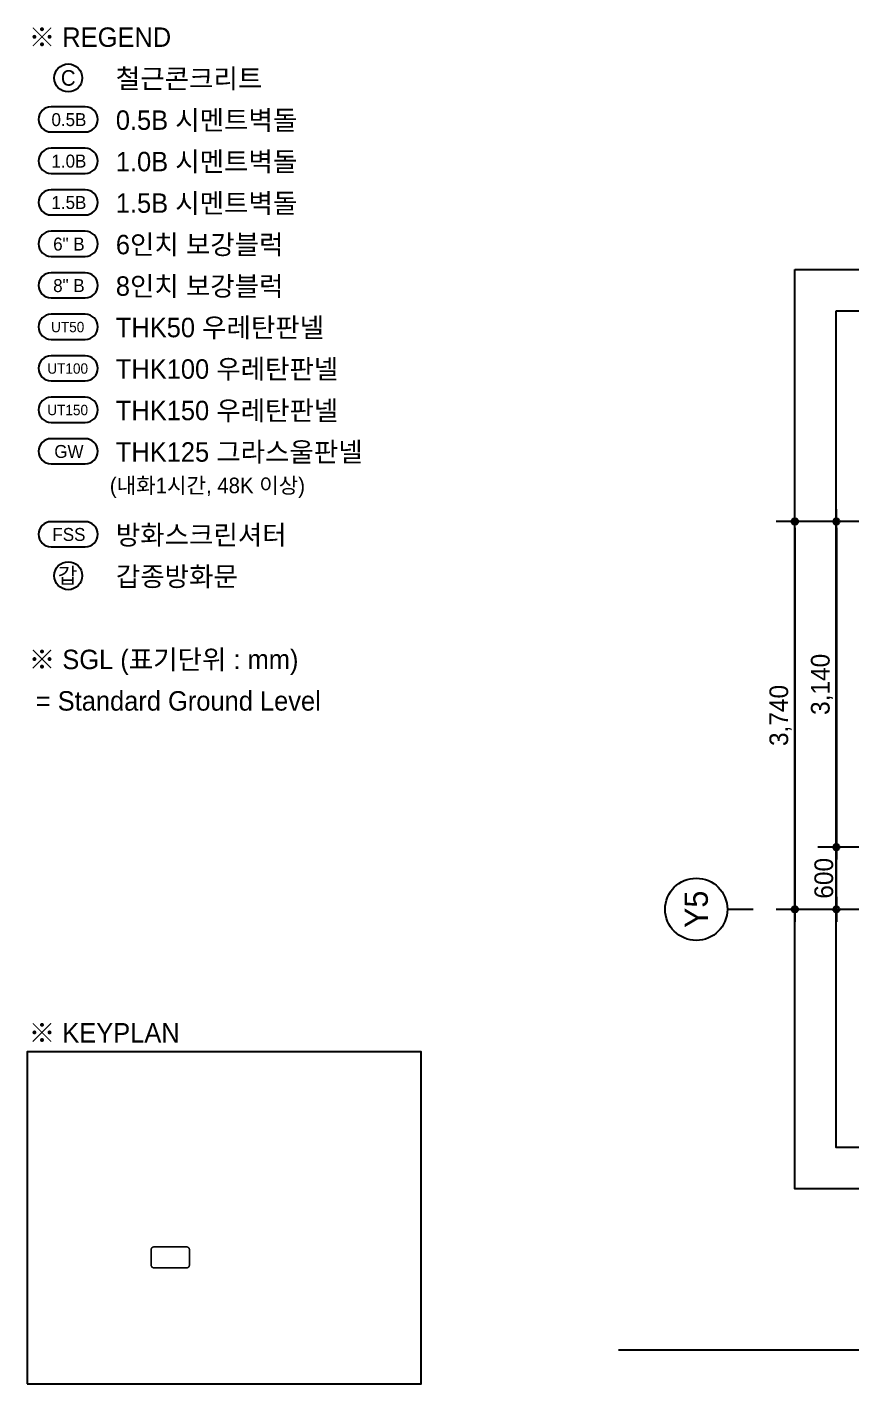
# Model space of a CAD drawing. Header units: millimetres. Extents: x 252711992 to 505989238, y 504776675 to 1009617600.
# Drawn here: x 253378292 to 253386243, y 504818012 to 504831094 of the extents above; entities that cross this region are included whole.
import ezdxf
from ezdxf.enums import TextEntityAlignment as Align

# ---------------------------------------------------------------- set-up
doc = ezdxf.new("R2010")
doc.units = ezdxf.units.MM
doc.linetypes.add('사무실2종$0$ACAD_ISO04W100', pattern=[30, 24, -3, 0, -3])
for name, color, linetype in [('$ZCDB_AUDIT_GENERATED_600D18', 7, 'Continuous'), ('4A.TEC TEXT', 7, 'Continuous'), ('4A.TEC TEXT 2', 3, 'Continuous'), ('4A.TEC 심볼', 7, 'Continuous')]:
    doc.layers.add(name, color=color, linetype=linetype)
doc.layers.add('DEFPOINT', color=135, linetype='Continuous', plot=False)
doc.styles.add('GHS', font='malgun.ttf')
doc.styles.add('나눔고딕', font='')
doc.styles.add('돋움', font='')
doc.styles.add('울릉도L', font='')
doc.styles.get('나눔고딕').set_extended_font_data('Dotum')
doc.styles.get('돋움').set_extended_font_data('Dotum')
doc.styles.get('울릉도L').set_extended_font_data('Dotum')
doc.dimstyles.new('DIM_600(외부치수)', dxfattribs={"dimscale": 400, "dimtxt": 3.3, "dimasz": 1, "dimexe": 2, "dimexo": 2, "dimgap": 1, "dimtad": 1, "dimdec": 0, "dimdsep": 46, "dimlunit": 6, "dimtxsty": '나눔고딕', "dimblk1": 'DIMDOT', "dimblk2": 'DIMDOT', "dimsah": 1, "dimcen": 2.5, "dimdle": 1.5, "dimclrd": 8, "dimclre": 8, "dimclrt": 3, "dimadec": 0, "dimazin": 0, "dimtfac": 1, "dimtdec": 0, "dimtix": 1, "dimtmove": 2, "dimatfit": 3, "dimldrblk": 'DIMDOT', "dimfxl": 1, "dimtvp": 1, "dimtolj": 1, "dimtzin": 0, "dimarcsym": 0})

# ---------------------------------------------------------------- blocks, each defined once
blk = doc.blocks.new('ccs122')
at = {"layer": '4A.TEC 심볼'}
blk.add_line((0, 8), (0, 3), dxfattribs=at)
blk.add_circle((0, 14), 6, dxfattribs=at)
at = {"layer": '4A.TEC TEXT 2', "color": 3, "style": 'GHS'}
blk.add_attdef('NO', text='', height=4.5, dxfattribs=at).set_placement((-0.01, 14.02), align=Align.MIDDLE_CENTER)
blk = doc.blocks.new('DIMDOT')
at = {"color": 0}
blk.add_line((-2, 0), (2, 0), dxfattribs=at)
for radius in [0.5, 0.25]:
    blk.add_circle((0, 0), radius, dxfattribs=at)
blk = doc.blocks.new('*D499')
at = {"layer": '$ZCDB_AUDIT_GENERATED_600D18', "color": 8, "lineweight": -2, "transparency": 16777216}
for p, q in [((253386713, 504826327), (253385513, 504826327)), ((253385693, 504826267), (253385693, 504822647)), ((253386713, 504822587), (253385513, 504822587))]:
    blk.add_line(p, q, dxfattribs=at)
at = {"layer": 'Defpoints', "color": 0, "transparency": 16777216}
for p in [(253386893, 504826327, 0), (253385693, 504822587), (253386893, 504822587, 0)]:
    blk.add_point(p, dxfattribs=at)
at = {"layer": '$ZCDB_AUDIT_GENERATED_600D18', "color": 8, "lineweight": -2, "transparency": 16777216, "xscale": 60, "yscale": 60, "zscale": 60}
for p, rotation in [((253385693, 504826327), 90), ((253385693, 504822587), 270)]:
    blk.add_blockref('DIMDOT', p, dxfattribs=dict(at, rotation=rotation))
at = {"layer": '$ZCDB_AUDIT_GENERATED_600D18', "color": 3, "transparency": 16777216, "insert": (253385555, 504824457), "char_height": 180, "attachment_point": 5, "rotation": 90, "style": '나눔고딕'}
blk.add_mtext('\\A1;3,740', dxfattribs=at)
blk = doc.blocks.new('*D500')
at = {"layer": '$ZCDB_AUDIT_GENERATED_600D18', "color": 8, "lineweight": -2, "transparency": 16777216}
for p, q in [((253386713, 504823187), (253385913, 504823187)), ((253386093, 504822647), (253386093, 504823127)), ((253386713, 504822587), (253385913, 504822587))]:
    blk.add_line(p, q, dxfattribs=at)
at = {"layer": 'Defpoints', "color": 0, "transparency": 16777216}
for p in [(253386093, 504823187), (253386893, 504823187, 0), (253386893, 504822587, 0)]:
    blk.add_point(p, dxfattribs=at)
at = {"layer": '$ZCDB_AUDIT_GENERATED_600D18', "color": 8, "lineweight": -2, "transparency": 16777216, "xscale": 60, "yscale": 60, "zscale": 60}
for p, rotation in [((253386093, 504823187), 90), ((253386093, 504822587), 270)]:
    blk.add_blockref('DIMDOT', p, dxfattribs=dict(at, rotation=rotation))
at = {"layer": '$ZCDB_AUDIT_GENERATED_600D18', "color": 3, "transparency": 16777216, "insert": (253385973, 504822887), "char_height": 180, "attachment_point": 5, "rotation": 90, "style": '나눔고딕'}
blk.add_mtext('\\A1;600', dxfattribs=at)
blk = doc.blocks.new('*D504')
at = {"layer": '$ZCDB_AUDIT_GENERATED_600D18', "color": 8, "lineweight": -2, "transparency": 16777216}
for p, q in [((253386713, 504826327), (253385913, 504826327)), ((253386093, 504826267), (253386093, 504823247)), ((253386713, 504823187), (253385913, 504823187))]:
    blk.add_line(p, q, dxfattribs=at)
at = {"layer": 'Defpoints', "color": 0, "transparency": 16777216}
for p in [(253386893, 504826327, 0), (253386093, 504823187), (253386893, 504823187, 0)]:
    blk.add_point(p, dxfattribs=at)
at = {"layer": '$ZCDB_AUDIT_GENERATED_600D18', "color": 8, "lineweight": -2, "transparency": 16777216, "xscale": 60, "yscale": 60, "zscale": 60}
for p, rotation in [((253386093, 504826327), 90), ((253386093, 504823187), 270)]:
    blk.add_blockref('DIMDOT', p, dxfattribs=dict(at, rotation=rotation))
at = {"layer": '$ZCDB_AUDIT_GENERATED_600D18', "color": 3, "transparency": 16777216, "insert": (253385955, 504824757), "char_height": 180, "attachment_point": 5, "rotation": 90, "style": '나눔고딕'}
blk.add_mtext('\\A1;3,140', dxfattribs=at)

msp = doc.modelspace()

# ---------------------------------------------------------------- linework, layer by layer
at = {"layer": '4A.TEC 심볼'}
for points in [[(253378852.08, 504830325.48), (253378522.86, 504830325.48, 1), (253378522.86, 504830083.07), (253378852.08, 504830083.07, 1)], [(253378852.08, 504829925.48), (253378522.86, 504829925.48, 1), (253378522.86, 504829683.07), (253378852.08, 504829683.07, 1)], [(253378852.08, 504829525.48), (253378522.86, 504829525.48, 1), (253378522.86, 504829283.07), (253378852.08, 504829283.07, 1)], [(253378852.08, 504829125.48), (253378522.86, 504829125.48, 1), (253378522.86, 504828883.07), (253378852.08, 504828883.07, 1)], [(253378852.08, 504828725.48), (253378522.86, 504828725.48, 1), (253378522.86, 504828483.07), (253378852.08, 504828483.07, 1)], [(253378852.08, 504828325.48), (253378522.86, 504828325.48, 1), (253378522.86, 504828083.07), (253378852.08, 504828083.07, 1)], [(253378852.08, 504827925.48), (253378522.86, 504827925.48, 1), (253378522.86, 504827683.07), (253378852.08, 504827683.07, 1)], [(253378852.08, 504827525.48), (253378522.86, 504827525.48, 1), (253378522.86, 504827283.07), (253378852.08, 504827283.07, 1)], [(253378852.08, 504827125.48), (253378522.86, 504827125.48, 1), (253378522.86, 504826883.07), (253378852.08, 504826883.07, 1)], [(253378852.08, 504826325.48), (253378522.86, 504826325.48, 1), (253378522.86, 504826083.07), (253378852.08, 504826083.07, 1)]]:
    msp.add_lwpolyline(points, format="xyb", close=True, dxfattribs=at)
for centre in [(253378687.47, 504830604.27), (253378687.47, 504825804.27)]:
    msp.add_circle(centre, 134.66, dxfattribs=at)
at = {"layer": 'DEFPOINT'}
msp.add_line((253420191.54, 504818337.29, 3333.33), (253383991.54, 504818337.29, 3333.33), dxfattribs=at)
at = {"layer": 'DEFPOINT', "elevation": 3333.33}
for points in [[(253385692.67, 504828757.16), (253401403.05, 504828757.16), (253401403.05, 504819892.16), (253385692.67, 504819892.16)], [(253386092.67, 504828357.16), (253401003.05, 504828357.16), (253401003.05, 504820292.16), (253386092.67, 504820292.16)]]:
    msp.add_lwpolyline(points, close=True, dxfattribs=at)

# ---------------------------------------------------------------- block references
at = {"layer": '4A.TEC 심볼'}
ref = msp.add_blockref('ccs122', (253385442.67, 504822588.18, -4999.55), dxfattribs=dict(at, xscale=49.99999977496833, yscale=49.99999977496833, zscale=49.99999977496833, rotation=90))
ref.add_attrib('NO', 'Y5', dxfattribs={"layer": '0', "color": 3, "height": 225, "rotation": 90, "style": '울릉도L'}).set_placement((253384741.77, 504822587.87, -4999.55), align=Align.MIDDLE_CENTER)

# ---------------------------------------------------------------- texts
at = {"layer": '4A.TEC TEXT', "style": '돋움'}
for s, p in [('C', (253378687.47, 504830604.27)), ('갑', (253378681.23, 504825806.22))]:
    msp.add_text(s, height=150, dxfattribs=at).set_placement(p, align=Align.MIDDLE_CENTER)
for s, height, p in [('0.5B', 125, (253378694.35, 504830202.35)), ('1.0B', 125, (253378694.35, 504829802.35)), ('1.5B', 125, (253378694.35, 504829402.35)), ('6" B', 125, (253378694.35, 504829002.35)), ('8" B', 125, (253378694.35, 504828602.35)), ('UT50', 100, (253378682.46, 504828202.35)), ('UT100', 100, (253378682.46, 504827802.35)), ('UT150', 100, (253378682.46, 504827402.35)), ('GW', 125, (253378694.35, 504827002.35)), ('FSS', 125, (253378694.35, 504826202.35))]:
    msp.add_text(s, height=height, dxfattribs=at).set_placement(p, align=Align.MIDDLE)
at = {"layer": '4A.TEC TEXT 2', "color": 3, "style": '나눔고딕'}
for s, height, p in [('※ REGEND', 187.5, (253378306.79, 504830847.49)), ('철근콘크리트', 187.5, (253379146.74, 504830447.5)), ('0.5B 시멘트벽돌', 187.5, (253379146.74, 504830047.51)), ('1.0B 시멘트벽돌', 187.5, (253379146.74, 504829647.51)), ('1.5B 시멘트벽돌', 187.5, (253379146.74, 504829247.51)), ('6인치 보강블럭', 187.5, (253379146.74, 504828847.51)), ('8인치 보강블럭', 187.5, (253379146.74, 504828447.51)), ('THK50 우레탄판넬', 187.5, (253379146.74, 504828047.51)), ('THK100 우레탄판넬', 187.5, (253379146.74, 504827647.51)), ('THK150 우레탄판넬', 187.5, (253379146.74, 504827247.51)), ('THK125 그라스울판넬', 187.5, (253379146.74, 504826847.51)), ('(내화1시간, 48K 이상)', 150, (253379088.64, 504826555.15)), ('방화스크린셔터', 187.5, (253379146.74, 504826047.51)), ('갑종방화문', 187.5, (253379146.74, 504825647.51)), ('※ SGL (표기단위 : mm)', 187.5, (253378306.79, 504824847.49)), (' = Standard Ground Level', 187.5, (253378306.79, 504824447.49)), ('※ KEYPLAN', 187.5, (253378306.79, 504821247.49))]:
    msp.add_text(s, height=height, dxfattribs=at).set_placement(p, align=Align.BOTTOM_LEFT)

# ---------------------------------------------------------------- dimensions: what is measured, and where the dimension line sits
at = {"layer": '$ZCDB_AUDIT_GENERATED_600D18'}
for base, p1, p2, angle, picture, middle in [((253385692.67, 504822587.14, -4999.55), (253386892.67, 504826327.14, -4999.55), (253386892.67, 504822587.14, -4999.55), 270, '*D499', (253385555.21, 504824457.14, -4999.55)), ((253386092.67, 504823187.14, -4999.55), (253386892.67, 504826327.14, -4999.55), (253386892.67, 504823187.14, -4999.55), 270, '*D504', (253385955.21, 504824757.14, -4999.55)), ((253386092.67, 504823187.14, -4999.55), (253386892.67, 504822587.14, -4999.55), (253386892.67, 504823187.14, -4999.55), 90, '*D500', (253385972.55, 504822887.14, -4999.55))]:
    dim = msp.add_linear_dim(base=base, p1=p1, p2=p2, angle=angle, dimstyle='DIM_600(외부치수)', override={"dimscale": 300, "dimtxt": 0.6, "dimasz": 0.2, "dimexe": 0.6, "dimexo": 0.6, "dimgap": 0.1, "dimdec": 1, "dimblk1": 'DIMDOT', "dimblk2": 'DIMDOT', "dimdle": 0.5}, dxfattribs=at)
    dim.commit()
    dim.dimension.update_dxf_attribs({"geometry": picture, "text_midpoint": middle})

# ---------------------------------------------------------------- wipeouts: each hides what was drawn before it
msp.add_wipeout([(253378291.54, 504821212.29), (253382091.54, 504821212.29), (253382091.54, 504818012.29), (253378291.54, 504818012.29)]).translate(0, 0, 3333.33).dxf.layer = 'DEFPOINT'

# ---------------------------------------------------------------- next in the draw order: linework, layer by layer
at = {"elevation": 3333.33}
msp.add_lwpolyline([(253378291.54, 504818012.29), (253382091.54, 504818012.29), (253382091.54, 504821212.29), (253378291.54, 504821212.29)], close=True, dxfattribs=at)
at = {"color": 10, "linetype": '사무실2종$0$ACAD_ISO04W100', "ltscale": 3, "const_width": 15}
msp.add_lwpolyline([(253379516.37, 504819130.53), (253379827.06, 504819130.53, 0.41421356), (253379857.06, 504819160.53), (253379857.06, 504819303.25, 0.41421356), (253379827.06, 504819333.25), (253379516.37, 504819333.25, 0.41421356), (253379486.37, 504819303.25), (253379486.37, 504819160.53, 0.41421356)], format="xyb", close=True, dxfattribs=at)

doc.saveas('drawing.dxf')
